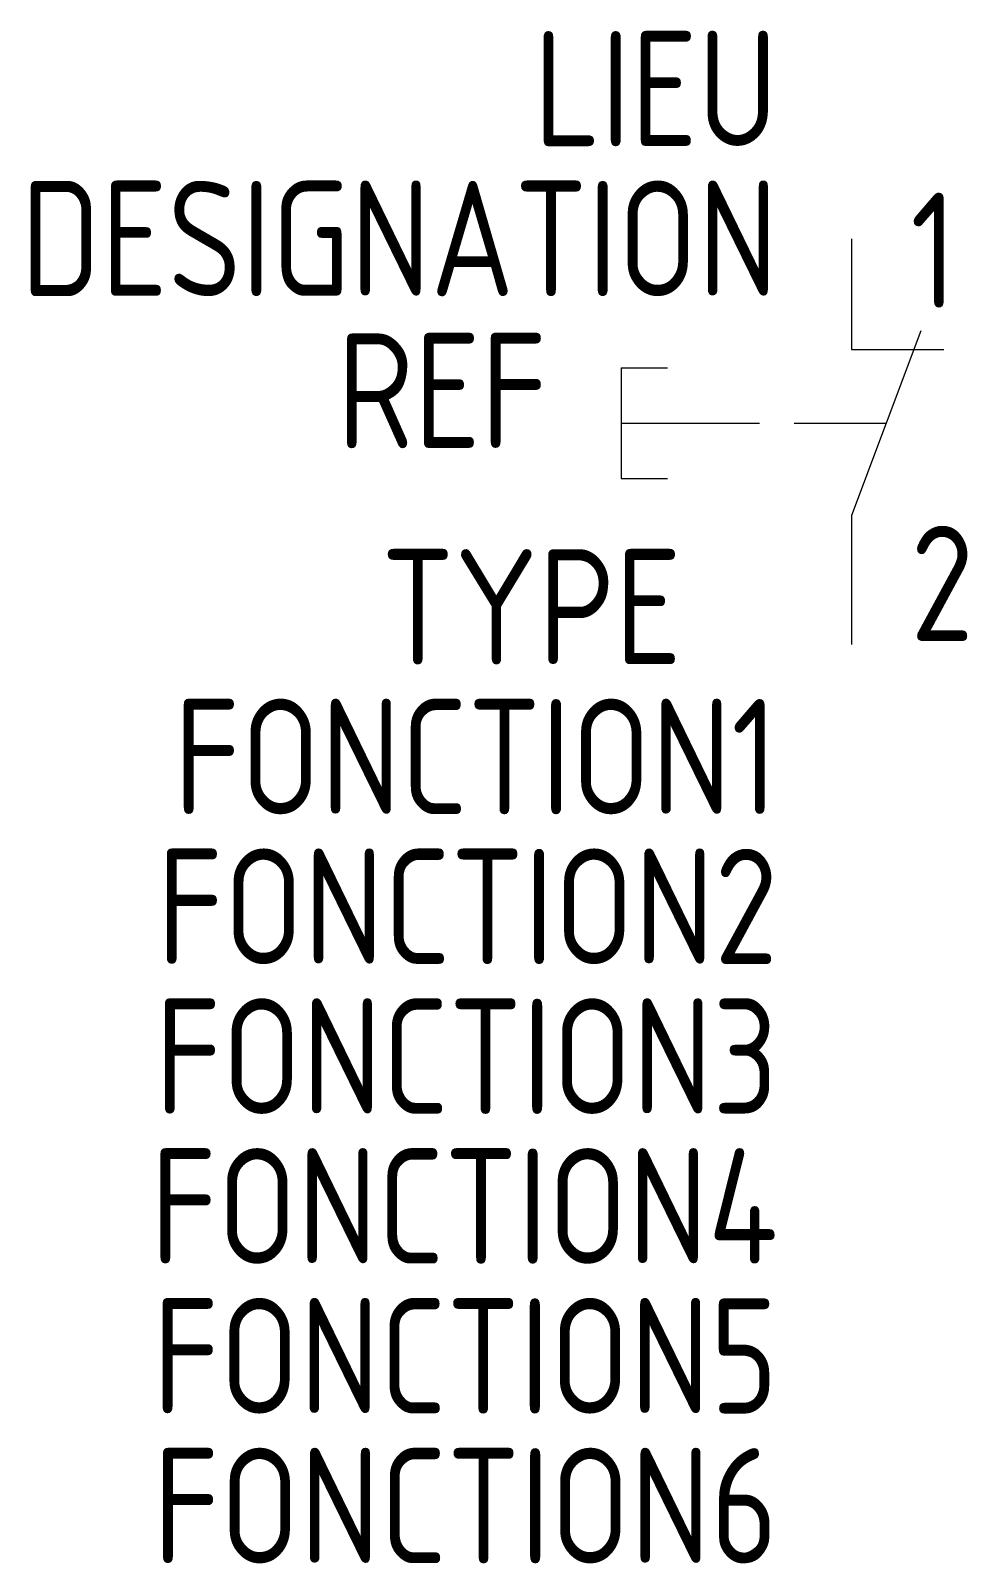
# Model space of a CAD drawing. Extents: x -1602.5 to -1582.1, y -908.3 to -875.1.
import ezdxf
from ezdxf.enums import TextEntityAlignment as Align

# ---------------------------------------------------------------- set-up
doc = ezdxf.new("R2010")
doc.units = 0
doc.linetypes.add('ACAD_ISO02W100', pattern=[15, 12, -3])
for name, color, linetype in [('SYMB_FIL', 3, 'CONTINUOUS'), ('SYMB_LIAISON', 1, 'ACAD_ISO02W100'), ('SYMB_REF_CONTACT', 2, 'CONTINUOUS'), ('SYMB_TXT_CONTACT', 2, 'CONTINUOUS'), ('SYMB_TXT_NOM', 3, 'CONTINUOUS')]:
    doc.layers.add(name, color=color, linetype=linetype)
doc.styles.add('NET2_5', font='isocp.shx', dxfattribs={"width": 0.9, "height": 2.5})

msp = doc.modelspace()

# ---------------------------------------------------------------- linework, layer by layer
at = {"layer": 'SYMB_FIL'}
for p, q in [((-1584.634, -879.593), (-1584.634, -881.993)), ((-1583.134, -881.593), (-1584.634, -885.593)), ((-1584.634, -881.993), (-1582.634, -881.993)), ((-1589.634, -882.393), (-1589.634, -884.793)), ((-1589.634, -882.393), (-1588.634, -882.393)), ((-1589.634, -884.793), (-1588.634, -884.793)), ((-1584.634, -885.593), (-1584.634, -888.393))]:
    msp.add_line(p, q, dxfattribs=at)
at = {"layer": 'SYMB_LIAISON', "ltscale": 0.25}
msp.add_line((-1589.634, -883.593), (-1583.884, -883.593), dxfattribs=at)

# ---------------------------------------------------------------- texts
at = {"layer": 'SYMB_REF_CONTACT', "style": 'NET2_5', "width": 0.9, "flags": 8}
msp.add_attdef('REF', text='', height=2.5, dxfattribs=at).set_placement((-1591.234, -884.137), align=Align.RIGHT)
at = {"layer": 'SYMB_TXT_CONTACT', "style": 'NET2_5', "width": 0.9, "flags": 8}
for tag, p, s in [('1', (-1583.359, -881.093), '11'), ('2', (-1583.359, -888.32), '12')]:
    msp.add_attdef(tag, p, s, height=2.5, dxfattribs=at)
at = {"layer": 'SYMB_TXT_NOM', "style": 'NET2_5', "width": 0.9, "flags": 8}
for tag, text, p in [('LIEU', '', (-1586.234, -877.587)), ('DESIGNATION', 'S?', (-1586.234, -880.837)), ('TYPE', '', (-1588.322, -888.827)), ('FONCTION1', '', (-1586.234, -892.077)), ('FONCTION2', '', (-1586.234, -895.327)), ('FONCTION3', '', (-1586.234, -898.577)), ('FONCTION4', '', (-1586.234, -901.827)), ('FONCTION5', '', (-1586.234, -905.077)), ('FONCTION6', '', (-1586.234, -908.327))]:
    msp.add_attdef(tag, text=text, height=2.5, dxfattribs=at).set_placement(p, align=Align.RIGHT)

doc.saveas('drawing.dxf')
